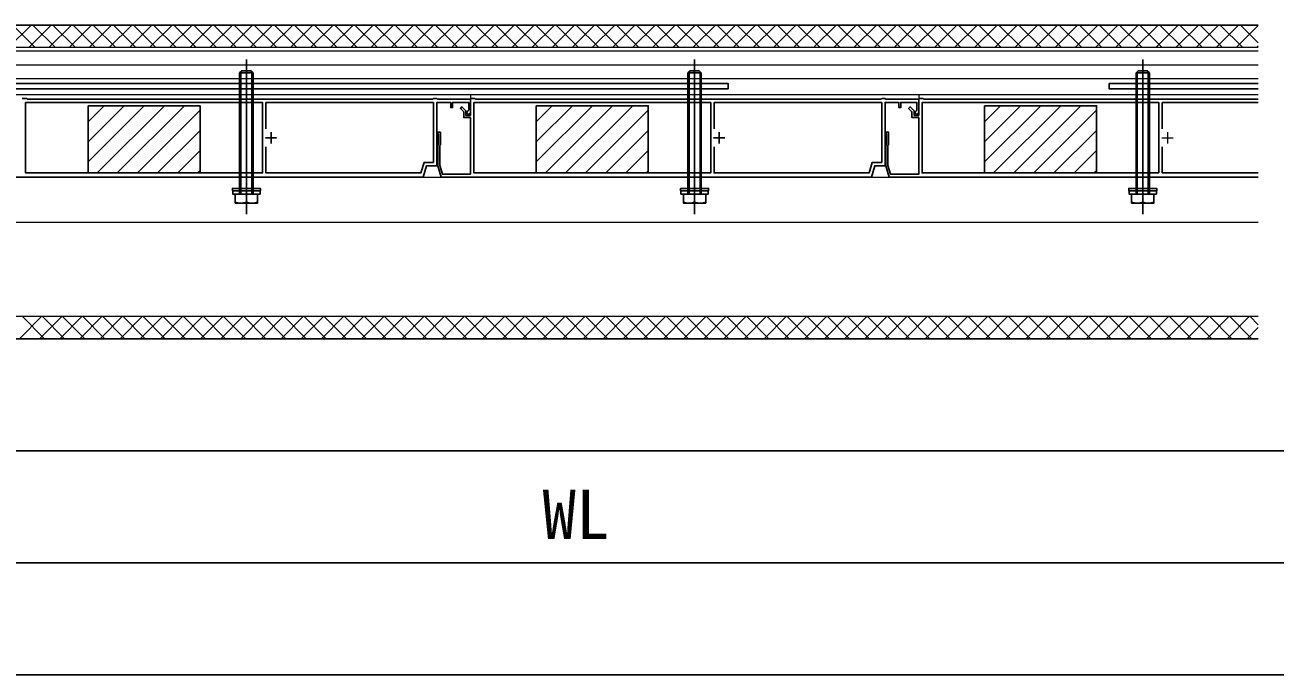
# Model space of a CAD drawing. Units: millimetres, scale not verified. Extents: x -1312 to 1312, y -1960 to 1949.
# Drawn here: x -784 to -226, y 687 to 977 of the extents above; entities that cross this region are included whole.
import ezdxf
from ezdxf.enums import TextEntityAlignment as Align

# ---------------------------------------------------------------- set-up
doc = ezdxf.new("R2010")
doc.units = ezdxf.units.MM
doc.header["$LTSCALE"] = 8
for name, color, linetype in [('0-2_YKK_11', 7, 'Continuous'), ('0-4_YKK_13', 4, 'Continuous'), ('0-5_YKK_D', 6, 'Continuous'), ('0-7_YSS_K', 3, 'Continuous')]:
    doc.layers.add(name, color=color, linetype=linetype)
doc.layers.add('0-3_YKK_12', color=2, linetype='Continuous', lineweight=18)
doc.styles.add('ＭＳ ゴシック', font='')
doc.styles.get('ＭＳ ゴシック').set_extended_font_data('MS Gothic')

msp = doc.modelspace()

# ---------------------------------------------------------------- linework, layer by layer
at = {"layer": '0-2_YKK_11'}
for p, q in [((-671.5, 927.087), (-676.5, 927.087)), ((-674, 929.587), (-674, 924.587)), ((-471.5, 927.087), (-476.5, 927.087)), ((-474, 929.587), (-474, 924.587))]:
    msp.add_line(p, q, dxfattribs=at)
for points in [[(-798.1, 909.587), (-606.1, 909.587), (-604.6, 914.587), (-600, 914.587), (-600, 942.887), (-593.8, 942.887), (-593.8, 940.587), (-593, 940.587), (-593, 942.887), (-585.8, 942.887), (-585.8, 939.445), (-586.018, 939.156)], [(-585, 938.387), (-585, 944.287), (-599.7, 944.287), (-600, 944.587), (-601.5, 944.587), (-601.8, 944.287), (-782.7, 944.287), (-783, 944.587), (-785, 944.587)], [(-676.3, 931.08), (-676.3, 942.787), (-601.5, 942.787), (-601.5, 916.087), (-605.716, 916.087), (-607.126, 911.387), (-676.3, 911.387), (-676.3, 923.093)], [(-385, 938.387), (-385, 944.287), (-399.7, 944.287), (-400, 944.587), (-401.5, 944.587), (-401.8, 944.287), (-582.7, 944.287), (-583, 944.587), (-585, 944.587), (-585, 937.087), (-587, 937.087), (-587, 939.087), (-588.817, 940.904), (-589.524, 940.197), (-588, 938.672), (-588, 936.087), (-585, 936.087), (-585, 910.787), (-597.52, 910.787), (-598.7, 914.719), (-598.7, 923.587), (-598.4, 923.887), (-598.4, 929.587), (-600, 929.587), (-600, 928.787), (-599.3, 928.787), (-599.3, 923.887), (-599.6, 923.587), (-599.6, 914.587), (-598.1, 909.587)], [(-598.1, 909.587), (-406.1, 909.587), (-404.6, 914.587), (-400, 914.587), (-400, 942.887), (-393.8, 942.887), (-393.8, 940.587), (-393, 940.587), (-393, 942.887), (-385.8, 942.887), (-385.8, 939.445), (-386.018, 939.156)], [(-476.3, 931.08), (-476.3, 942.787), (-401.5, 942.787), (-401.5, 916.087), (-405.716, 916.087), (-407.126, 911.387), (-476.3, 911.387), (-476.3, 923.093)], [(-233.5, 909.587), (-398.1, 909.587), (-399.6, 914.587), (-399.6, 923.587), (-399.3, 923.887), (-399.3, 928.787), (-400, 928.787), (-400, 929.587), (-398.4, 929.587), (-398.4, 923.887), (-398.7, 923.587), (-398.7, 914.719), (-397.52, 910.787), (-385, 910.787), (-385, 936.087), (-388, 936.087), (-388, 938.672), (-389.524, 940.197), (-388.817, 940.904), (-387, 939.087), (-387, 937.087), (-385, 937.087), (-385, 944.587), (-383, 944.587), (-382.7, 944.287), (-233.5, 944.287)], [(-276.3, 931.08), (-276.3, 942.787), (-233.5, 942.787)], [(-233.5, 911.387), (-276.3, 911.387), (-276.3, 923.093)]]:
    msp.add_lwpolyline(points, dxfattribs=at)
for points in [[(-783.5, 942.787), (-677.8, 942.787), (-677.8, 911.387), (-783.5, 911.387)], [(-583.5, 942.787), (-477.8, 942.787), (-477.8, 911.387), (-583.5, 911.387)], [(-277.8, 911.387), (-383.5, 911.387), (-383.5, 942.787), (-277.8, 942.787)]]:
    msp.add_lwpolyline(points, close=True, dxfattribs=at)
for centre in [(-585.8, 938.387), (-385.8, 938.387)]:
    msp.add_arc(centre, 0.8, 105.82664, 360, dxfattribs=at)
at = {"layer": '0-3_YKK_12'}
for p, q in [((-1050, 967.489), (-233.5, 967.489)), ((-1050, 965.916), (-233.5, 965.916)), ((-1050, 959.561), (-233.5, 959.561)), ((-1050, 953.489), (-233.5, 953.489)), ((-1050, 946.387), (-233.5, 946.387)), ((-585, 946.387), (-585, 943.787)), ((-385, 946.387), (-385, 943.787)), ((-276.5, 927.087), (-271.5, 927.087)), ((-274, 929.587), (-274, 924.587)), ((-1050, 909.587), (-233.5, 909.587)), ((-1049.5, 889.487), (-233.5, 889.487)), ((-1050, 847.487), (-233.5, 847.487))]:
    msp.add_line(p, q, dxfattribs=at)
at = {"layer": '0-4_YKK_13'}
for p, q in [((-685, 942.787), (-685, 961.987)), ((-485, 942.787), (-485, 961.987)), ((-285, 942.787), (-285, 961.987)), ((-688, 955.987), (-682, 955.987)), ((-687.46, 942.787), (-687.46, 956.527)), ((-682.54, 942.787), (-682.54, 956.527)), ((-488, 955.987), (-482, 955.987)), ((-487.46, 942.787), (-487.46, 956.527)), ((-482.54, 942.787), (-482.54, 956.527)), ((-288, 955.987), (-282, 955.987)), ((-287.46, 942.787), (-287.46, 956.527)), ((-282.54, 942.787), (-282.54, 956.527)), ((-688, 911.387), (-688, 942.787)), ((-687.46, 911.387), (-687.46, 942.787)), ((-685, 911.387), (-685, 942.787)), ((-682.54, 911.387), (-682.54, 942.787)), ((-682, 911.387), (-682, 942.787)), ((-488, 911.387), (-488, 942.787)), ((-487.46, 911.387), (-487.46, 942.787)), ((-485, 911.387), (-485, 942.787)), ((-482.54, 911.387), (-482.54, 942.787)), ((-482, 911.387), (-482, 942.787)), ((-288, 911.387), (-288, 942.787)), ((-287.46, 911.387), (-287.46, 942.787)), ((-285, 911.387), (-285, 942.787)), ((-282.54, 911.387), (-282.54, 942.787)), ((-282, 911.387), (-282, 942.787)), ((-755.65, 934.252), (-748.515, 941.387)), ((-755.65, 925.271), (-739.535, 941.387)), ((-755.65, 916.291), (-730.554, 941.387)), ((-751.574, 911.387), (-721.574, 941.387)), ((-742.594, 911.387), (-712.594, 941.387)), ((-733.614, 911.387), (-705.65, 939.35)), ((-555.65, 934.252), (-548.515, 941.387)), ((-555.65, 925.271), (-539.535, 941.387)), ((-555.65, 916.291), (-530.554, 941.387)), ((-551.574, 911.387), (-521.574, 941.387)), ((-542.594, 911.387), (-512.594, 941.387)), ((-533.614, 911.387), (-505.65, 939.35)), ((-355.65, 934.252), (-348.515, 941.387)), ((-355.65, 925.271), (-339.535, 941.387)), ((-355.65, 916.291), (-330.554, 941.387)), ((-351.574, 911.387), (-321.574, 941.387)), ((-342.594, 911.387), (-312.594, 941.387)), ((-333.614, 911.387), (-305.65, 939.35)), ((-724.633, 911.387), (-705.65, 930.37)), ((-524.633, 911.387), (-505.65, 930.37)), ((-324.633, 911.387), (-305.65, 930.37)), ((-715.653, 911.387), (-705.65, 921.39)), ((-515.653, 911.387), (-505.65, 921.39)), ((-315.653, 911.387), (-305.65, 921.39)), ((-706.673, 911.387), (-705.65, 912.41)), ((-688, 901.987), (-688, 911.387)), ((-687.46, 901.987), (-687.46, 911.387)), ((-685, 892.987), (-685, 911.387)), ((-682.54, 901.987), (-682.54, 911.387)), ((-682, 901.987), (-682, 911.387)), ((-506.673, 911.387), (-505.65, 912.41)), ((-488, 901.987), (-488, 911.387)), ((-487.46, 901.987), (-487.46, 911.387)), ((-485, 892.987), (-485, 911.387)), ((-482.54, 901.987), (-482.54, 911.387)), ((-482, 901.987), (-482, 911.387)), ((-306.673, 911.387), (-305.65, 912.41)), ((-288, 901.987), (-288, 911.387)), ((-287.46, 901.987), (-287.46, 911.387)), ((-285, 892.987), (-285, 911.387)), ((-282.54, 901.987), (-282.54, 911.387)), ((-282, 901.987), (-282, 911.387)), ((-685, 901.987), (-685, 898.42)), ((-678.9, 903.487), (-678.9, 901.987)), ((-485, 901.987), (-485, 898.42)), ((-478.9, 903.487), (-478.9, 901.987)), ((-285, 901.987), (-285, 898.42)), ((-278.9, 903.487), (-278.9, 901.987))]:
    msp.add_line(p, q, dxfattribs=at)
for points in [[(-688, 942.787), (-688, 955.987), (-687, 956.987), (-683, 956.987)], [(-682, 942.787), (-682, 955.987), (-683, 956.987)], [(-488, 942.787), (-488, 955.987), (-487, 956.987), (-483, 956.987)], [(-482, 942.787), (-482, 955.987), (-483, 956.987)], [(-288, 942.787), (-288, 955.987), (-287, 956.987), (-283, 956.987)], [(-282, 942.787), (-282, 955.987), (-283, 956.987)], [(-233.5, 951.289), (-300, 951.289), (-300, 948.989), (-233.5, 948.989)], [(-678.9, 901.987), (-691.1, 901.987), (-691.1, 903.487)], [(-478.9, 901.987), (-491.1, 901.987), (-491.1, 903.487)], [(-278.9, 901.987), (-291.1, 901.987), (-291.1, 903.487)]]:
    msp.add_lwpolyline(points, dxfattribs=at)
for points in [[(-900, 948.989), (-470, 948.989), (-470, 951.289), (-900, 951.289)], [(-755.65, 941.387), (-705.65, 941.387), (-705.65, 911.387), (-755.65, 911.387)], [(-555.65, 941.387), (-505.65, 941.387), (-505.65, 911.387), (-555.65, 911.387)], [(-355.65, 941.387), (-305.65, 941.387), (-305.65, 911.387), (-355.65, 911.387)], [(-678.75, 903.487), (-691.25, 903.487), (-691.25, 904.487), (-678.75, 904.487)], [(-478.75, 903.487), (-491.25, 903.487), (-491.25, 904.487), (-478.75, 904.487)], [(-278.75, 903.487), (-291.25, 903.487), (-291.25, 904.487), (-278.75, 904.487)], [(-680, 901.987), (-690, 901.987), (-690, 897.987), (-680, 897.987)], [(-480, 901.987), (-490, 901.987), (-490, 897.987), (-480, 897.987)], [(-280, 901.987), (-290, 901.987), (-290, 897.987), (-280, 897.987)]]:
    msp.add_lwpolyline(points, close=True, dxfattribs=at)
for centre in [(-687.5, 905.42), (-682.5, 905.42), (-487.5, 905.42), (-482.5, 905.42), (-287.5, 905.42), (-282.5, 905.42)]:
    msp.add_arc(centre, 7.433, 250.34714, 289.65286, dxfattribs=at)
at = {"layer": '0-5_YKK_D'}
for p, q in [((-1000, 787.487), (1000, 787.487)), ((-1050, 737.487), (0, 737.487)), ((-1050, 687.487), (1050, 687.487))]:
    msp.add_line(p, q, dxfattribs=at)
at = {"layer": '0-7_YSS_K'}
for p, q in [((-790.933, 967.489), (-781.037, 977.385)), ((-779.362, 967.489), (-789.259, 977.385)), ((-781.953, 967.489), (-772.056, 977.385)), ((-770.382, 967.489), (-780.279, 977.385)), ((-772.973, 967.489), (-763.076, 977.385)), ((-761.402, 967.489), (-771.299, 977.385)), ((-763.993, 967.489), (-754.096, 977.385)), ((-752.422, 967.489), (-762.318, 977.385)), ((-755.012, 967.489), (-745.116, 977.385)), ((-743.441, 967.489), (-753.338, 977.385)), ((-746.032, 967.489), (-736.135, 977.385)), ((-734.461, 967.489), (-744.358, 977.385)), ((-737.052, 967.489), (-727.155, 977.385)), ((-725.481, 967.489), (-735.378, 977.385)), ((-728.072, 967.489), (-718.175, 977.385)), ((-716.501, 967.489), (-726.397, 977.385)), ((-719.091, 967.489), (-709.194, 977.385)), ((-707.52, 967.489), (-717.417, 977.385)), ((-710.111, 967.489), (-700.214, 977.385)), ((-698.54, 967.489), (-708.437, 977.385)), ((-701.131, 967.489), (-691.234, 977.385)), ((-689.56, 967.489), (-699.457, 977.385)), ((-692.151, 967.489), (-682.254, 977.385)), ((-680.58, 967.489), (-690.476, 977.385)), ((-683.17, 967.489), (-673.273, 977.385)), ((-671.599, 967.489), (-681.496, 977.385)), ((-674.19, 967.489), (-664.293, 977.385)), ((-662.619, 967.489), (-672.516, 977.385)), ((-665.21, 967.489), (-655.313, 977.385)), ((-653.639, 967.489), (-663.536, 977.385)), ((-656.229, 967.489), (-646.333, 977.385)), ((-644.659, 967.489), (-654.555, 977.385)), ((-647.249, 967.489), (-637.352, 977.385)), ((-635.678, 967.489), (-645.575, 977.385)), ((-638.269, 967.489), (-628.372, 977.385)), ((-626.698, 967.489), (-636.595, 977.385)), ((-629.289, 967.489), (-619.392, 977.385)), ((-617.718, 967.489), (-627.615, 977.385)), ((-620.308, 967.489), (-610.412, 977.385)), ((-608.738, 967.489), (-618.634, 977.385)), ((-611.328, 967.489), (-601.431, 977.385)), ((-599.757, 967.489), (-609.654, 977.385)), ((-602.348, 967.489), (-592.451, 977.385)), ((-590.777, 967.489), (-600.674, 977.385)), ((-593.368, 967.489), (-583.471, 977.385)), ((-581.797, 967.489), (-591.694, 977.385)), ((-584.387, 967.489), (-574.491, 977.385)), ((-572.817, 967.489), (-582.713, 977.385)), ((-575.407, 967.489), (-565.51, 977.385)), ((-563.836, 967.489), (-573.733, 977.385)), ((-566.427, 967.489), (-556.53, 977.385)), ((-554.856, 967.489), (-564.753, 977.385)), ((-557.447, 967.489), (-547.55, 977.385)), ((-545.876, 967.489), (-555.773, 977.385)), ((-548.466, 967.489), (-538.57, 977.385)), ((-536.896, 967.489), (-546.792, 977.385)), ((-539.486, 967.489), (-529.589, 977.385)), ((-527.915, 967.489), (-537.812, 977.385)), ((-530.506, 967.489), (-520.609, 977.385)), ((-518.935, 967.489), (-528.832, 977.385)), ((-521.526, 967.489), (-511.629, 977.385)), ((-509.955, 967.489), (-519.852, 977.385)), ((-512.545, 967.489), (-502.649, 977.385)), ((-500.975, 967.489), (-510.871, 977.385)), ((-503.565, 967.489), (-493.668, 977.385)), ((-491.994, 967.489), (-501.891, 977.385)), ((-494.585, 967.489), (-484.688, 977.385)), ((-483.014, 967.489), (-492.911, 977.385)), ((-485.605, 967.489), (-475.708, 977.385)), ((-474.034, 967.489), (-483.931, 977.385)), ((-476.624, 967.489), (-466.728, 977.385)), ((-465.054, 967.489), (-474.95, 977.385)), ((-467.644, 967.489), (-457.747, 977.385)), ((-456.073, 967.489), (-465.97, 977.385)), ((-458.664, 967.489), (-448.767, 977.385)), ((-447.093, 967.489), (-456.99, 977.385)), ((-449.684, 967.489), (-439.787, 977.385)), ((-438.113, 967.489), (-448.01, 977.385)), ((-440.703, 967.489), (-430.807, 977.385)), ((-429.132, 967.489), (-439.029, 977.385)), ((-431.723, 967.489), (-421.826, 977.385)), ((-420.152, 967.489), (-430.049, 977.385)), ((-422.743, 967.489), (-412.846, 977.385)), ((-411.172, 967.489), (-421.069, 977.385)), ((-413.763, 967.489), (-403.866, 977.385)), ((-402.192, 967.489), (-412.089, 977.385)), ((-404.782, 967.489), (-394.886, 977.385)), ((-393.211, 967.489), (-403.108, 977.385)), ((-395.802, 967.489), (-385.905, 977.385)), ((-384.231, 967.489), (-394.128, 977.385)), ((-386.822, 967.489), (-376.925, 977.385)), ((-375.251, 967.489), (-385.148, 977.385)), ((-377.842, 967.489), (-367.945, 977.385)), ((-366.271, 967.489), (-376.167, 977.385)), ((-368.861, 967.489), (-358.965, 977.385)), ((-357.29, 967.489), (-367.187, 977.385)), ((-359.881, 967.489), (-349.984, 977.385)), ((-348.31, 967.489), (-358.207, 977.385)), ((-350.901, 967.489), (-341.004, 977.385)), ((-339.33, 967.489), (-349.227, 977.385)), ((-341.921, 967.489), (-332.024, 977.385)), ((-330.35, 967.489), (-340.246, 977.385)), ((-332.94, 967.489), (-323.043, 977.385)), ((-321.369, 967.489), (-331.266, 977.385)), ((-323.96, 967.489), (-314.063, 977.385)), ((-312.389, 967.489), (-322.286, 977.385)), ((-314.98, 967.489), (-305.083, 977.385)), ((-303.409, 967.489), (-313.306, 977.385)), ((-305.999, 967.489), (-296.103, 977.385)), ((-294.429, 967.489), (-304.325, 977.385)), ((-297.019, 967.489), (-287.122, 977.385)), ((-285.448, 967.489), (-295.345, 977.385)), ((-288.039, 967.489), (-278.142, 977.385)), ((-276.468, 967.489), (-286.365, 977.385)), ((-279.059, 967.489), (-269.162, 977.385)), ((-267.488, 967.489), (-277.385, 977.385)), ((-270.078, 967.489), (-260.182, 977.385)), ((-258.508, 967.489), (-268.404, 977.385)), ((-261.098, 967.489), (-251.201, 977.385)), ((-249.527, 967.489), (-259.424, 977.385)), ((-252.118, 967.489), (-242.221, 977.385)), ((-240.547, 967.489), (-250.444, 977.385)), ((-243.138, 967.489), (-233.5, 977.126)), ((-233.5, 969.422), (-241.464, 977.385)), ((-234.157, 967.489), (-233.5, 968.146)), ((-786.231, 837.487), (-776.231, 847.487)), ((-775.084, 837.487), (-785.084, 847.487)), ((-777.251, 837.487), (-767.251, 847.487)), ((-766.104, 837.487), (-776.104, 847.487)), ((-768.271, 837.487), (-758.271, 847.487)), ((-757.124, 837.487), (-767.124, 847.487)), ((-759.291, 837.487), (-749.291, 847.487)), ((-748.143, 837.487), (-758.143, 847.487)), ((-750.31, 837.487), (-740.31, 847.487)), ((-739.163, 837.487), (-749.163, 847.487)), ((-741.33, 837.487), (-731.33, 847.487)), ((-730.183, 837.487), (-740.183, 847.487)), ((-732.35, 837.487), (-722.35, 847.487)), ((-721.203, 837.487), (-731.203, 847.487)), ((-723.37, 837.487), (-713.37, 847.487)), ((-712.222, 837.487), (-722.222, 847.487)), ((-714.389, 837.487), (-704.389, 847.487)), ((-703.242, 837.487), (-713.242, 847.487)), ((-705.409, 837.487), (-695.409, 847.487)), ((-694.262, 837.487), (-704.262, 847.487)), ((-696.429, 837.487), (-686.429, 847.487)), ((-685.282, 837.487), (-695.282, 847.487)), ((-687.449, 837.487), (-677.449, 847.487)), ((-676.301, 837.487), (-686.301, 847.487)), ((-678.468, 837.487), (-668.468, 847.487)), ((-667.321, 837.487), (-677.321, 847.487)), ((-669.488, 837.487), (-659.488, 847.487)), ((-658.341, 837.487), (-668.341, 847.487)), ((-660.508, 837.487), (-650.508, 847.487)), ((-649.361, 837.487), (-659.361, 847.487)), ((-651.528, 837.487), (-641.528, 847.487)), ((-640.38, 837.487), (-650.38, 847.487)), ((-642.547, 837.487), (-632.547, 847.487)), ((-631.4, 837.487), (-641.4, 847.487)), ((-633.567, 837.487), (-623.567, 847.487)), ((-622.42, 837.487), (-632.42, 847.487)), ((-624.587, 837.487), (-614.587, 847.487)), ((-613.44, 837.487), (-623.44, 847.487)), ((-615.607, 837.487), (-605.607, 847.487)), ((-604.459, 837.487), (-614.459, 847.487)), ((-606.626, 837.487), (-596.626, 847.487)), ((-595.479, 837.487), (-605.479, 847.487)), ((-597.646, 837.487), (-587.646, 847.487)), ((-586.499, 837.487), (-596.499, 847.487)), ((-588.666, 837.487), (-578.666, 847.487)), ((-577.519, 837.487), (-587.519, 847.487)), ((-579.686, 837.487), (-569.686, 847.487)), ((-568.538, 837.487), (-578.538, 847.487)), ((-570.705, 837.487), (-560.705, 847.487)), ((-559.558, 837.487), (-569.558, 847.487)), ((-561.725, 837.487), (-551.725, 847.487)), ((-550.578, 837.487), (-560.578, 847.487)), ((-552.745, 837.487), (-542.745, 847.487)), ((-541.597, 837.487), (-551.597, 847.487)), ((-543.764, 837.487), (-533.764, 847.487)), ((-532.617, 837.487), (-542.617, 847.487)), ((-534.784, 837.487), (-524.784, 847.487)), ((-523.637, 837.487), (-533.637, 847.487)), ((-525.804, 837.487), (-515.804, 847.487)), ((-514.657, 837.487), (-524.657, 847.487)), ((-516.824, 837.487), (-506.824, 847.487)), ((-505.676, 837.487), (-515.676, 847.487)), ((-507.843, 837.487), (-497.843, 847.487)), ((-496.696, 837.487), (-506.696, 847.487)), ((-498.863, 837.487), (-488.863, 847.487)), ((-487.716, 837.487), (-497.716, 847.487)), ((-489.883, 837.487), (-479.883, 847.487)), ((-478.736, 837.487), (-488.736, 847.487)), ((-480.903, 837.487), (-470.903, 847.487)), ((-469.755, 837.487), (-479.755, 847.487)), ((-471.922, 837.487), (-461.922, 847.487)), ((-460.775, 837.487), (-470.775, 847.487)), ((-462.942, 837.487), (-452.942, 847.487)), ((-451.795, 837.487), (-461.795, 847.487)), ((-453.962, 837.487), (-443.962, 847.487)), ((-442.815, 837.487), (-452.815, 847.487)), ((-444.982, 837.487), (-434.982, 847.487)), ((-433.834, 837.487), (-443.834, 847.487)), ((-436.001, 837.487), (-426.001, 847.487)), ((-424.854, 837.487), (-434.854, 847.487)), ((-427.021, 837.487), (-417.021, 847.487)), ((-415.874, 837.487), (-425.874, 847.487)), ((-418.041, 837.487), (-408.041, 847.487)), ((-406.894, 837.487), (-416.894, 847.487)), ((-409.061, 837.487), (-399.061, 847.487)), ((-397.913, 837.487), (-407.913, 847.487)), ((-400.08, 837.487), (-390.08, 847.487)), ((-388.933, 837.487), (-398.933, 847.487)), ((-391.1, 837.487), (-381.1, 847.487)), ((-379.953, 837.487), (-389.953, 847.487)), ((-382.12, 837.487), (-372.12, 847.487)), ((-370.973, 837.487), (-380.973, 847.487)), ((-373.14, 837.487), (-363.14, 847.487)), ((-361.992, 837.487), (-371.992, 847.487)), ((-364.159, 837.487), (-354.159, 847.487)), ((-353.012, 837.487), (-363.012, 847.487)), ((-355.179, 837.487), (-345.179, 847.487)), ((-344.032, 837.487), (-354.032, 847.487)), ((-346.199, 837.487), (-336.199, 847.487)), ((-335.052, 837.487), (-345.052, 847.487)), ((-337.219, 837.487), (-327.219, 847.487)), ((-326.071, 837.487), (-336.071, 847.487)), ((-328.238, 837.487), (-318.238, 847.487)), ((-317.091, 837.487), (-327.091, 847.487)), ((-319.258, 837.487), (-309.258, 847.487)), ((-308.111, 837.487), (-318.111, 847.487)), ((-310.278, 837.487), (-300.278, 847.487)), ((-299.131, 837.487), (-309.131, 847.487)), ((-301.298, 837.487), (-291.298, 847.487)), ((-290.15, 837.487), (-300.15, 847.487)), ((-292.317, 837.487), (-282.317, 847.487)), ((-281.17, 837.487), (-291.17, 847.487)), ((-283.337, 837.487), (-273.337, 847.487)), ((-272.19, 837.487), (-282.19, 847.487)), ((-274.357, 837.487), (-264.357, 847.487)), ((-263.21, 837.487), (-273.21, 847.487)), ((-265.377, 837.487), (-255.377, 847.487)), ((-254.229, 837.487), (-264.229, 847.487)), ((-256.396, 837.487), (-246.396, 847.487)), ((-245.249, 837.487), (-255.249, 847.487)), ((-247.416, 837.487), (-237.416, 847.487)), ((-236.269, 837.487), (-246.269, 847.487)), ((-238.436, 837.487), (-233.5, 842.422)), ((-233.5, 843.698), (-237.289, 847.487))]:
    msp.add_line(p, q, dxfattribs=at)
msp.add_lwpolyline([(-233.5, 977.385), (-1061.8, 977.385), (-1061.8, 837.487), (-233.5, 837.487)], dxfattribs=at)

# ---------------------------------------------------------------- texts
at = {"layer": '0-5_YKK_D', "style": 'ＭＳ ゴシック'}
msp.add_text('WL', height=21.99, dxfattribs=at).set_placement((-552.869, 741.487), align=Align.BOTTOM_LEFT)

doc.saveas('drawing.dxf')
